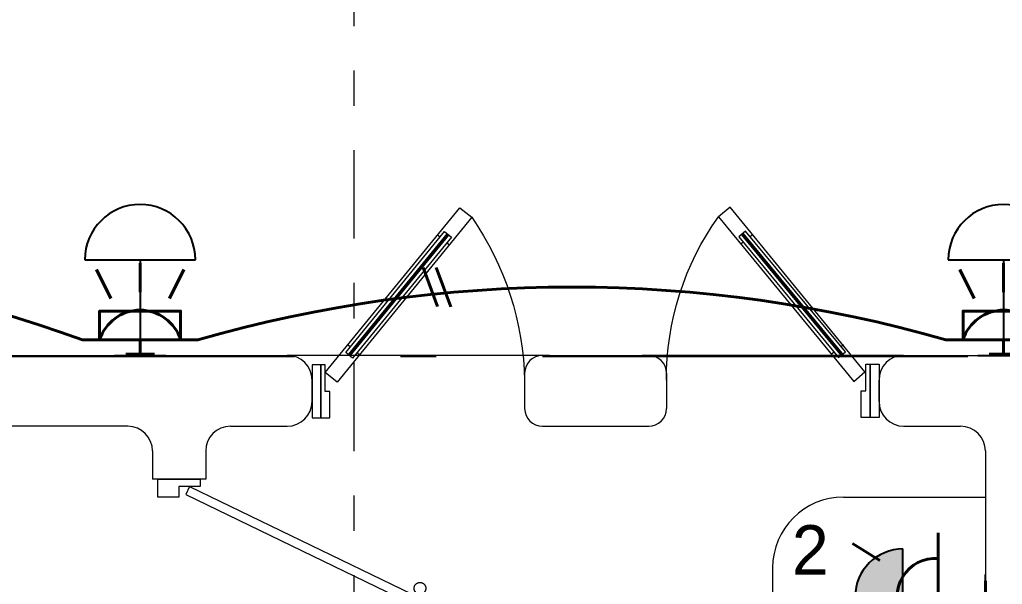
# Model space of a CAD drawing. Header units: metres. Extents: x 14 to 2416, y -346 to 476.
# Drawn here: x 39.777 to 42.549, y -71.273 to -69.678 of the extents above; entities that cross this region are included whole.
import ezdxf

# ---------------------------------------------------------------- set-up
doc = ezdxf.new("R2010")
doc.units = ezdxf.units.M
for name, pattern in [('0', [0]), ('ACAD_ISO10W100', [18, 12, -3, 0, -3]), ('CONTINU', [0]), ('DASHDOT', [1, 0.5, -0.25, 0, -0.25])]:
    doc.linetypes.add(name, pattern=pattern)
doc.layers.get('0').update_dxf_attribs({"linetype": '0', "lineweight": 20})
for name, color, linetype, lineweight in [('A-ANNO-TEXT', 20, 'Continuous', 13), ('A-DOOR', 35, 'Continuous', 5), ('A-SECT-IDEN', 251, 'CONTINU', 9), ('A-WALL', 250, 'Continuous', 20), ('baños', 251, 'Continuous', 0), ('E Salida Luces', 22, 'Continuous', 40), ('E Tuberia Emp Losa', 22, 'Continuous', 40), ('piscina', 131, 'Continuous', 0), ('piso', 253, 'Continuous', 0)]:
    doc.layers.add(name, color=color, linetype=linetype, lineweight=lineweight)
doc.layers.add('MAVA Luminarias', color=1, linetype='Continuous')
doc.layers.add('SOLAR', color=7, linetype='ACAD_ISO10W100', lineweight=9, true_color=0xff1414)
doc.styles.add('CENTURY GOTHIC', font='GOTHIC.TTF')

# ---------------------------------------------------------------- blocks, each defined once
blk = doc.blocks.new('SCONCE 2')
at = {"layer": 'MAVA Luminarias', "linetype": 'Continuous'}
blk.add_hatch(color=1, dxfattribs=at).paths.add_polyline_path([(0.3422, -0.2405, 1), (-0.169, -0.2405)])
at = {"layer": 'MAVA Luminarias', "color": 1, "linetype": 'Continuous'}
for p, q in [((-0.169, -0.2405), (0.3422, -0.2405)), ((0.0866, -0.2405), (0.0866, -0.6823)), ((-0.0323, -0.6823), (0.2056, -0.6823))]:
    blk.add_line(p, q, dxfattribs=at)
blk.add_arc((0.0866, -0.2405), 0.2556, 0, 180, dxfattribs=at)
blk = doc.blocks.new('SCONCE 1')
at = {"layer": 'MAVA Luminarias', "color": 5, "linetype": 'Continuous'}
for p, q in [((-1.3737, 0.6794), (-1.3737, 1.191)), ((-0.9314, 0.8161), (-0.9314, 1.0543)), ((-1.3737, 0.9352), (-0.9314, 0.9352))]:
    blk.add_line(p, q, dxfattribs=at)
blk.add_arc((-1.3737, 0.9352), 0.2558, 90, 270, dxfattribs=at)
blk = doc.blocks.new('P90')
at = {"layer": 'A-DOOR'}
for p, q in [((-0.0476, -0.8576), (0.6364, -0.5264)), ((0.6473, -0.5489), (0.6364, -0.5264)), ((-0.0368, -0.88), (0.6473, -0.5489)), ((0.5843, -0.5517), (0.58, -0.5427)), ((0.5992, -0.5445), (0.5949, -0.5355)), ((0.5952, -0.5741), (0.5995, -0.5831)), ((0.6101, -0.5669), (0.6144, -0.5759)), ((-0.0368, -0.88), (-0.0476, -0.8576))]:
    blk.add_line(p, q, dxfattribs=at)
for points in [[(-0.06, -0.02), (-0.06, -0.05), (-0.12, -0.05), (-0.12, 0), (0, 0), (0, -0.02)], [(-0.0668, -0.88), (-0.0668, -0.85), (-0.1268, -0.85), (-0.1268, -0.9), (-0.0068, -0.9), (-0.0068, -0.88)]]:
    blk.add_lwpolyline(points, close=True, dxfattribs=at)
blk.add_arc((-0.3259, -1.105), 1.1228, 31.0139, 75.0797, dxfattribs=at)
for points in [[(0.5812, -0.5096), (0.5857, -0.5096), (0.5933, -0.5141), (0.5977, -0.5218), (0.5977, -0.5306), (0.5933, -0.5383), (0.5856, -0.5427), (0.5767, -0.5427), (0.5691, -0.5383), (0.5647, -0.5306), (0.5647, -0.5217), (0.5691, -0.514), (0.5768, -0.5096), (0.5812, -0.5096)], [(0.6133, -0.5758), (0.6177, -0.5758), (0.6254, -0.5803), (0.6298, -0.5879), (0.6298, -0.5968), (0.6253, -0.6045), (0.6176, -0.6089), (0.6088, -0.6089), (0.6011, -0.6044), (0.5967, -0.5967), (0.5967, -0.5879), (0.6011, -0.5802), (0.6088, -0.5758), (0.6133, -0.5758)]]:
    blk.add_open_spline(points, degree=2, dxfattribs=at)
blk = doc.blocks.new('PL BASE 1N NASAS 09')
at = {"layer": 'A-DOOR', "extrusion": (0, 0, -1)}
for p, q in [((-109.4199, -34.9157), (-109.4269, -34.91)), ((-108.5449, -34.9142), (-108.5379, -34.9085)), ((-109.4006, -34.9315), (-109.3936, -34.9372)), ((-108.5642, -34.93), (-108.5712, -34.9357)), ((-109.6738, -35.2259), (-109.6808, -35.2203)), ((-109.6545, -35.2418), (-109.6475, -35.2475)), ((-108.3081, -35.2402), (-108.3151, -35.2459)), ((-108.2888, -35.2244), (-108.2818, -35.2187))]:
    blk.add_line(p, q, dxfattribs=at)
for points in [[(109.7436, -35.2977), (109.3636, -34.8326), (109.3303, -34.8598), (109.7103, -35.3249)], [(108.2212, -35.2961), (108.6012, -34.831), (108.6344, -34.8582), (108.2518, -35.3233)], [(109.3879, -34.916), (109.6667, -35.2573), (109.686, -35.2414), (109.4073, -34.9002)], [(108.5769, -34.9145), (108.2955, -35.2557), (108.2761, -35.2399), (108.5575, -34.8987)]]:
    blk.add_lwpolyline(points, close=True, dxfattribs=at)
at = {"layer": 'A-DOOR'}
for points in [[(-109.7561, -35.2763), (-109.7811, -35.2763), (-109.7811, -35.4263), (-109.7561, -35.4263)], [(-109.7311, -35.4263), (-109.7311, -35.3513), (-109.7436, -35.3513), (-109.7436, -35.2763), (-109.7561, -35.2763), (-109.7561, -35.4263)], [(-108.2311, -35.4247), (-108.2311, -35.3497), (-108.2185, -35.3497), (-108.2185, -35.2747), (-108.206, -35.2747), (-108.206, -35.4247)], [(-108.206, -35.2747), (-108.1811, -35.2747), (-108.1811, -35.4247), (-108.206, -35.4247)]]:
    blk.add_lwpolyline(points, close=True, dxfattribs=at)
at = {"layer": 'A-DOOR', "extrusion": (0, 0, -1)}
for centre, radius, start, end in [((110.0217, -35.3382), 0.8407, 145.3159, 178.8974), ((107.989, -35.3174), 0.7921, 359.8307, 35.4269)]:
    blk.add_arc(centre, radius, start, end, dxfattribs=at)
at = {"layer": 'A-WALL'}
for p, q in [((-110.8611, -35.2497), (-109.8511, -35.2497)), ((-109.1311, -35.2497), (-108.831, -35.2497)), ((-108.1111, -35.2497), (-107.5811, -35.2497)), ((-109.7811, -35.3797), (-109.7811, -35.3197)), ((-109.1811, -35.2997), (-109.1811, -35.3997)), ((-108.781, -35.2997), (-108.781, -35.3997)), ((-108.1811, -35.3797), (-108.1811, -35.3197)), ((-110.3011, -35.4497), (-110.8593, -35.4497)), ((-110.0111, -35.4497), (-109.8511, -35.4497)), ((-109.1311, -35.4497), (-108.831, -35.4497)), ((-108.1111, -35.4497), (-107.9511, -35.4497)), ((-110.2311, -35.5197), (-110.2311, -35.5997)), ((-110.0811, -35.5197), (-110.0811, -35.5997)), ((-107.8811, -35.5197), (-107.8811, -37.3797)), ((-110.0811, -35.5997), (-110.2311, -35.5997))]:
    blk.add_line(p, q, dxfattribs=at)
for centre, radius, start, end in [((-109.8511, -35.3197), 0.07, 0, 90), ((-109.1311, -35.2997), 0.05, 90, 180), ((-108.831, -35.2997), 0.05, 0, 90), ((-108.1111, -35.3197), 0.07, 90, 180), ((-109.8511, -35.3797), 0.07, 270, 0), ((-108.1111, -35.3797), 0.07, 180, 270), ((-109.1311, -35.3997), 0.05, 180, 270), ((-108.831, -35.3997), 0.05, 270, 0), ((-110.3011, -35.5197), 0.07, 0, 90), ((-110.0111, -35.5197), 0.07, 90, 180), ((-107.9511, -35.5197), 0.07, 0, 90)]:
    blk.add_arc(centre, radius, start, end, dxfattribs=at)
at = {"layer": 'baños'}
for p, q in [((-108.2815, -35.6497), (-107.8815, -35.6497)), ((-108.4815, -35.8497), (-108.4815, -37.0497))]:
    blk.add_line(p, q, dxfattribs=at)
blk.add_arc((-108.2815, -35.8497), 0.2, 90, 180, dxfattribs=at)
at = {"layer": 'piscina', "extrusion": (0, 0, -1), "const_width": 0.01}
for points in [[(109.3976, -34.9081), (109.6763, -35.2493)], [(108.5672, -34.9066), (108.2858, -35.2478)]]:
    blk.add_lwpolyline(points, dxfattribs=at)
at = {"layer": 'piso'}
for p, q in [((-109.1111, -35.2497), (-109.8511, -35.2497)), ((-108.1132, -35.2497), (-108.8497, -35.2497))]:
    blk.add_line(p, q, dxfattribs=at)
at = {"layer": 'A-DOOR', "xscale": -1, "rotation": 180}
blk.add_blockref('P90', (-110.0897, -36.4997), dxfattribs=at)
blk = doc.blocks.new('PL MUEBLES 1N NASAS 09')
at = {"layer": 'baños'}
blk.add_blockref('PL BASE 1N NASAS 09', (162.2615, 88.2033), dxfattribs=at)
blk = doc.blocks.new('A$Cbef68299')
blk.add_blockref('PL MUEBLES 1N NASAS 09', (-30.7659, -32.0535))
blk = doc.blocks.new('A$Cc5be7df0')
at = {"layer": 'A-SECT-IDEN', "linetype": 'DASHDOT', "ltscale": 0.5}
blk.add_line((25.9817, 40.6167), (25.9817, 16.2574), dxfattribs=at)
at = {"layer": 'SOLAR', "ltscale": 0.1}
blk.add_lwpolyline([(50.6493, 18.241), (12.7705, 18.2411), (13.2139, 38.2316), (50.9852, 38.2377)], close=True, dxfattribs=at)
at = {"layer": 'A-ANNO-TEXT'}
blk.add_blockref('A$Cbef68299', (4.1493, 17.337), dxfattribs=at)
blk = doc.blocks.new('*U394')
at = {"layer": 'E Salida Luces'}
for p, q in [((0, 0.2574), (0, 0.1759)), ((-0.1234, 0.2394), (-0.0828, 0.1579)), ((0.1234, 0.2394), (0.0828, 0.1579)), ((-0.163, 0.0408), (-0.0815, 0.0408)), ((0.0815, 0.0408), (-0.0815, 0.0408)), ((0, 0.0408), (0, 0)), ((0.0815, 0.0408), (0.163, 0.0408)), ((-0.0408, 0), (0.0408, 0))]:
    blk.add_line(p, q, dxfattribs=at)
blk.add_lwpolyline([(0.1142, 0.0408), (0.1142, 0.1223), (-0.1142, 0.1223), (-0.1142, 0.0408)], close=True, dxfattribs=at)
blk.add_arc((0, 0.0052), 0.1196, 17.3143, 162.6857, dxfattribs=at)
blk = doc.blocks.new('*U370')
for p, q in [((0.025, 1.368), (-1.049, -1.483)), ((0.987, 1.368), (-0.088, -1.483))]:
    blk.add_line(p, q)
blk = doc.blocks.new('*U606')
at = {"xscale": 0.0393700787401575, "yscale": 0.0393700787401575, "zscale": 0.0393700787401575, "rotation": 90.2591780471364}
blk.add_blockref('*U370', (-0.0023, 0.0012), dxfattribs=at)
blk = doc.blocks.new('*U386')
at = {"layer": 'E Salida Luces'}
for p, q in [((-0.2226, 0.1502), (-0.2226, 0.3004)), ((-0.6254, 0.2502), (-0.4978, 0.171)), ((-0.2226, 0.1502), (-0.2226, -0.1502)), ((0, -0.0751), (0, 0.0751)), ((-0.2226, 0), (0, 0)), ((-0.6968, 0), (-0.5466, 0)), ((-0.6254, -0.2502), (-0.4978, -0.1711)), ((-0.2226, -0.3004), (-0.2226, -0.1502))]:
    blk.add_line(p, q, dxfattribs=at)
blk.add_arc((-0.2348, 0), 0.1811, 86.1195, 273.8805, dxfattribs=at)

msp = doc.modelspace()

# ---------------------------------------------------------------- linework, layer by layer
at = {"layer": 'E Salida Luces'}
for centre, radius, start, end in [((37.9331, -76.2793), 6.0446, 70.47349, 109.50819), ((41.3347, -74.2405), 3.8073, 73.9107, 106.0893)]:
    msp.add_arc(centre, radius, start, end, dxfattribs=at)

# ---------------------------------------------------------------- block references
at = {"layer": 'A-ANNO-TEXT'}
msp.add_blockref('A$Cc5be7df0', (14.7377, -108.8632), dxfattribs=at)
at = {"layer": 'E Salida Luces', "color": 1}
for p in [(40.1165, -70.6231), (42.5528, -70.6231)]:
    msp.add_blockref('*U394', p, dxfattribs=at)
at = {"layer": 'E Salida Luces', "color": 1, "xscale": -0.6, "yscale": 0.6, "zscale": 0.6, "rotation": 180}
msp.add_blockref('*U386', (42.5022, -71.3077), dxfattribs=at)
at = {"layer": 'E Tuberia Emp Losa', "xscale": -0.9842519685039484, "yscale": 0.9842519685039484, "zscale": 0.9842519685039484, "rotation": 270}
msp.add_blockref('*U606', (40.954, -70.4332), dxfattribs=at)
at = {"layer": 'MAVA Luminarias', "color": 251, "xscale": 0.6101999921123585, "yscale": 0.6101999921123585, "zscale": 0.6101999921123585, "rotation": 270}
for p in [(39.5458, -71.1944), (41.9822, -71.1944)]:
    msp.add_blockref('SCONCE 1', p, dxfattribs=at)
at = {"layer": 'MAVA Luminarias', "linetype": 'Continuous', "xscale": 0.5277282914889166, "yscale": 0.5277282914889166, "zscale": 0.5277282914889166, "rotation": 90}
msp.add_blockref('SCONCE 2', (42.1421, -71.3534), dxfattribs=at)

# ---------------------------------------------------------------- texts
at = {"layer": 'E Tuberia Emp Losa', "insert": (42.0075, -71.1756), "char_height": 0.14, "width": 0.276812, "attachment_point": 5, "style": 'CENTURY GOTHIC'}
msp.add_mtext('2 ', dxfattribs=at)

doc.saveas('drawing.dxf')
